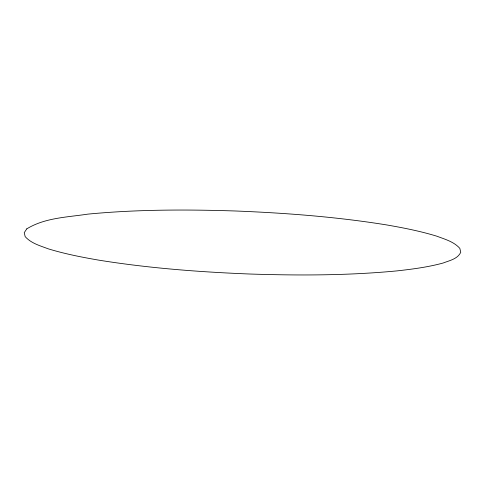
<?xml version="1.0" encoding="UTF-8"?>
<svg xmlns="http://www.w3.org/2000/svg" width="485" height="485" viewBox="0 0 485 485"><rect width="100%" height="100%" fill="white"/><g stroke="black" fill="none" stroke-linecap="round" stroke-linejoin="round"><path stroke-width="0.73" d="M26.772 228.865L24.25 232.667L25.165 236.625C31.107 243.318 40.073 245.743 48.154 248.799C64.602 253.843 81.504 257.153 98.437 260.087C148.507 268.156 199.159 272.024 249.799 274.019C298.936 275.595 348.23 275.565 397.209 270.866C412.626 269.139 428.061 267.126 443.06 263.04C449.395 260.572 457.525 259.075 460.75 252.333L459.835 248.375C453.893 241.682 444.927 239.257 436.846 236.201C420.398 231.157 403.496 227.847 386.563 224.913C336.493 216.843 285.841 212.976 235.201 210.981C186.064 209.405 136.77 209.435 87.791 214.134C67.282 217.256 44.917 217.704 26.772 228.865"/></g></svg>
